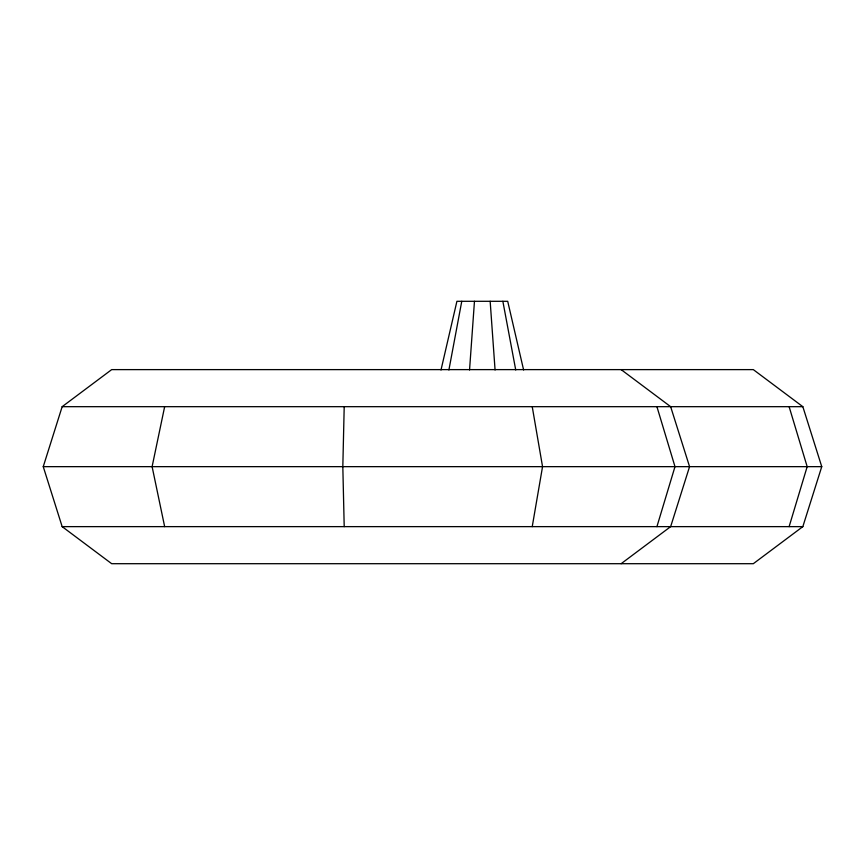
<?xml version="1.0" encoding="UTF-8"?>
<svg xmlns="http://www.w3.org/2000/svg" width="865" height="865" viewBox="0 0 865 865"><rect width="100%" height="100%" fill="white"/><g stroke="black" fill="none" stroke-linecap="round" stroke-linejoin="round"><path stroke-width="1.3" d="M344.205 406.68L342.821 466.657L344.205 526.634M469.544 369.993L474.463 301.301M532.235 526.634L542.55 466.657L532.235 406.68M448.892 369.993L461.769 301.301M164.653 406.68L152.11 466.657L164.653 526.634M440.999 369.993L456.915 301.301L507.712 301.301L523.617 369.993M656.924 526.634L674.992 466.657L656.924 406.68M789.118 526.634L807.175 466.657L789.118 406.68M43.25 466.657L62.161 406.68L111.682 369.614L753.318 369.614L802.839 406.68L821.75 466.657L802.839 526.634L753.318 563.699L111.682 563.699L62.161 526.634L43.25 466.657L821.75 466.657M621.135 563.699L670.645 526.634L689.567 466.657L670.645 406.68L621.135 369.614M62.161 406.68L802.839 406.68M62.161 526.634L802.839 526.634M502.857 301.301L515.735 369.993M490.163 301.301L495.072 369.993"/></g></svg>
